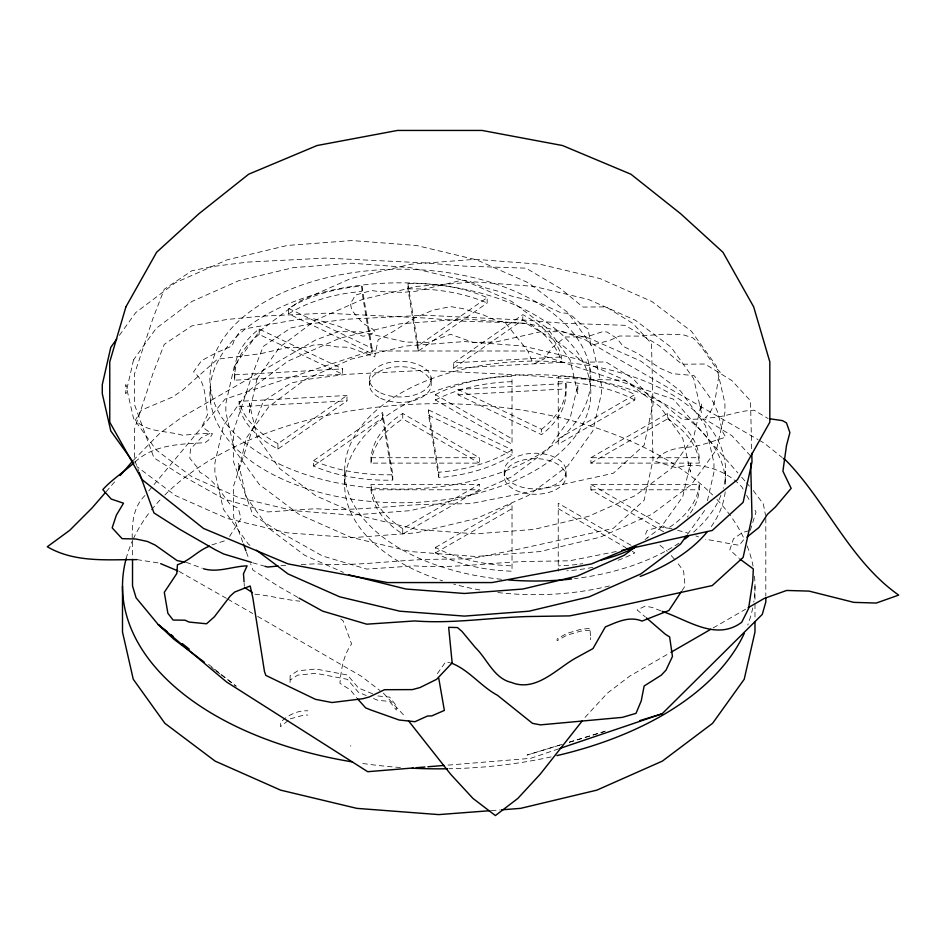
<?xml version="1.0" encoding="UTF-8"?>
<svg xmlns="http://www.w3.org/2000/svg" width="946" height="946" viewBox="0 0 946 946"><rect width="100%" height="100%" fill="white"/><g stroke="black" fill="none" stroke-linecap="round" stroke-linejoin="round"><path stroke-width="0.71" stroke-dasharray="4.73 3.55" d="M707.431 500.718L713.97 472.042L713.97 462.996L705.468 425.712L680.541 390.97L640.88 361.124L589.204 338.23L529.015 323.839L464.439 318.932L399.851 323.839L339.661 338.23L287.986 361.124L248.325 390.97L223.398 425.712L214.896 462.996L214.896 472.042L223.398 509.326L248.325 544.08L251.825 546.705M750.249 530.422L756.031 512.058L753.406 507.281M229.582 536.465L241.017 518.455L238.25 508.203L230.185 504.514C221.246 492.842 213.441 479.22 199.913 472.338L197.418 467.584L189.779 458.242L190.453 449.066L201.179 437.785L210.627 433.02L204.986 428.94L202.598 425.168L207.73 414.253C204.726 399.638 206.748 382.16 193.575 371.861L201.593 360.603L216.669 352.574L232.16 345.964L234.537 339.413L241.064 329.539L297.931 319.417L313.398 318.672L338.23 326.086L362.897 336.232L367.024 335.428L375.314 331.963L372.369 328.841L362.933 323.378L351.735 310.264L350.257 302.602L352.456 300.497L355.247 295.105L371.624 290.505L378.447 291.522L402.783 292.338L416.086 291.191L461.92 280.217L468.767 280.95L483.075 287.217L501.297 292.113L511.431 296.051L540.107 303.122L560.943 312.83L567.044 313.292L572.578 316.307L580.844 323.981L588.128 329.102L590.895 345.491L610.442 340.122L619.547 335.996L638.018 336.114L665.357 334.139L683.083 334.789L692.626 337.71C704.072 347.288 709.807 361.916 720.166 372.133L720.001 372.7C715.188 387.198 718.026 406.969 705.255 417.789C721.964 418.782 737.431 410.387 754.198 410.245L768.069 418.522M682.031 590.647L685.034 586.071L683.627 571.124L676.106 560.99M437.359 673.635L445.672 661.893L449.693 662.697M119.385 335.357L135.716 312.594L175.377 282.748L227.052 259.854L287.241 245.463L351.817 240.556L416.406 245.463L476.595 259.854L528.27 282.748L567.931 312.594L592.858 347.336L601.36 384.62L601.36 393.666L592.858 430.95L567.931 465.692L528.27 495.538L476.595 518.432L416.406 532.823L351.817 537.73L287.241 532.823L227.052 518.432L175.377 495.538L136.886 466.579M687.423 534.49L705.468 509.326M743.58 539.811L739.37 545.286C727.841 543.619 716.607 540.816 705.373 539.326M144.986 495.491C128.183 512.034 132.972 536.749 132.523 557.939M148.747 490.962L225.113 399.094L370.525 351.001L527.809 351.001L531.179 351.746L673.221 399.094L737.868 472.905M106.118 491.719L116.382 479.859M133.185 460.454L159.33 433.729L181.727 417.328L316.165 339.709L338.573 331.608L360.97 331.869L405.787 342.085L428.195 342.369L450.592 334.293L473 342.369L495.408 342.085L540.213 331.869L562.622 331.608L585.03 339.709L758.042 439.606M585.03 717.375L607.427 693.111L629.835 676.035L669.673 653.036M135.089 461.967C153.855 444.384 180.816 444.052 205.081 442.704L208.628 440.056L212.519 433.682L203.473 433.434L182.472 435.243C167.17 430.572 146.807 432.795 135.396 420.071L141.356 410.138L172.432 397.084L182.436 390.355L217.45 359.208L260.729 353.686L287.466 347.513L307.237 347.513L313.031 345.124L322.468 344.557L336.551 346.886L348.956 347.3L374.711 356.867L378.152 339.709L392.484 331.975L413.698 318.388L432.748 310.241L450.592 306.622L462.499 308.538L483.418 314.912L497.513 321.191L504.384 321.593L527.655 350.682L531.794 360.532L534.372 363.642L544.139 358.901L552.216 347.549L565.33 336.989L586.922 336.788L602.531 331.715L606.954 331.963L617.005 338.455L623.142 346.354L637.545 353.343L660.343 368.349L672.547 373.682L693.832 375.538L694.683 376.272L713.509 402.511L718.026 413.047L722.496 431.506L725.665 437.229C711.534 441.404 698.491 447.304 683.485 447.423C672.63 448.747 661.692 451.715 655.223 461.281L676.272 467.75C698.479 460.808 726.516 469.843 741.995 487.107L743.923 490.584M288.104 720.58L280.477 726.67L280.477 722.342C287.608 715.235 297.6 710.21 307.793 710.813M645.089 539.575L660.154 528.235L682.728 496.768L690.426 462.996L690.426 472.042L682.728 438.27L660.154 406.804L624.23 379.784L577.427 359.042L522.925 346.011L464.439 341.565L405.94 346.011L351.439 359.042L304.636 379.784L268.711 406.804L246.137 438.27L238.439 472.042L238.439 462.996L246.137 496.768L268.711 528.235L304.636 555.267L343.41 572.436M277.923 449.054L277.923 443.662L346.993 395.463L346.993 400.856L277.923 449.054A122.673 70.832 0 0 1 239.125 406.733L239.125 401.352L346.993 395.463M418.097 351.226L418.097 345.834L487.166 297.635L487.166 303.027L418.097 351.226L407.903 288.944L407.903 283.552A122.673 70.832 0 0 1 487.166 297.635M313.528 460.667L382.598 412.468L392.791 474.738L392.791 480.13A122.673 70.832 0 0 1 313.528 466.059L313.528 460.667A122.673 70.832 0 0 0 392.791 474.738M453.702 362.838L522.771 314.64A122.673 70.832 0 0 1 561.569 356.949L561.569 362.342L453.702 368.231L453.702 362.838L561.569 356.949M313.528 466.059L382.598 417.86L382.598 412.468M453.702 368.231L522.771 320.032L522.771 314.64M402.736 534.017L402.736 528.625L479.35 484.399L479.35 489.792L402.736 534.017A122.673 70.832 0 0 1 370.998 489.792L370.998 484.399L479.35 484.399M558.235 438.849L634.849 394.624L634.849 400.016L558.235 444.242L558.235 376.295A122.673 70.832 0 0 1 634.849 394.624M435.408 547.498L512.023 503.26L512.023 571.207A122.673 70.832 0 0 1 435.408 552.89L435.408 547.498A122.673 70.832 0 0 0 512.023 565.814M590.907 457.722L667.521 413.485A122.673 70.832 0 0 1 699.26 457.722L699.26 463.114L590.907 463.114L590.907 457.722L699.26 457.722M435.408 552.89L512.023 508.652M590.907 463.114L667.521 418.877L667.521 413.485M713.237 627.884L745.602 609.2M211.939 544.884L225.999 540.414M558.613 748.865L530.635 758.337L446.961 765.196M562.255 744.301L527.099 755.038L562.231 744.407M569.291 742.149L607.249 730.56M569.267 742.279L604.399 731.648M290.292 718.842L304.789 714.833L307.793 715.129M748.972 530.765L742.563 532.48L733.505 538.712L729.827 549.886L739.228 558.377M616.284 551.518L569.587 560.801L527.584 561.451C489.851 562.539 452.566 568.747 414.738 565.85L366.729 569.09L322.633 556.035L278.538 531.274L252.925 514.979L233.697 462.31L233.331 431.553L252.026 375.373L263.26 346.39L290.836 327.943L310.525 323.828L346.697 319.24L424.837 315.255L523.812 320.055L563.26 323.272L624.999 325.306L659.327 345.621L681.948 364.222L704.995 364.021L731.968 380.659L750.497 400.797L751.715 450.391M350.316 745.968L350.907 745.897M590.044 630.178L580.667 631.124L566.713 635.286L557.123 640.667L557.123 638.869L566.713 633.489L580.667 629.327L590.044 628.38L590.541 639.449L590.541 637.651M280.95 565.755L286.78 565.318M491.352 810.592L500.127 809.93M234.774 374.793L342.641 368.905L342.641 374.285L234.774 380.174L234.774 374.793A122.673 70.832 0 0 1 259.157 329.031L342.641 368.905M458.053 389.397L565.921 383.508L565.921 388.901A122.673 70.832 0 0 1 541.538 434.663L458.053 394.789L458.053 389.397L541.538 429.271L541.538 434.663M239.125 406.733L346.993 400.856M458.053 394.789L565.921 388.901M301.266 564.561L315.751 563.792C353.579 566.689 390.852 560.481 428.585 559.393L470.6 558.743L517.285 549.46L613.256 528.4L644.131 500.257L653.012 459.886L651.498 398.727L632.98 378.589L606.008 361.963L582.961 362.164L560.339 343.564L526 323.248L464.261 321.214L424.813 317.998L325.85 313.185L260.954 316.212L226.804 319.476L191.837 325.885L164.273 344.332L153.027 373.315L134.344 429.496L134.699 460.253L138.695 471.073M370.998 457.722L479.35 457.722L479.35 463.114L370.998 463.114L370.998 457.722A122.673 70.832 0 0 1 402.736 413.485L479.35 457.722M663.69 531.806L590.907 489.792L590.907 484.399L699.26 484.399L699.26 489.792A122.673 70.832 0 0 1 687.352 517.001M370.998 489.792L479.35 489.792M590.907 489.792L699.26 489.792M377.856 695.972L389.657 697.131L396.315 705.669L396.315 709.997L389.657 701.459L377.856 700.3L371.388 697.64M254.864 594.206C270.308 595.602 284.462 599.717 299.764 601.159M136.922 559.618L159.33 563.083M671.956 528.767L659.953 526.816L647.099 530.422L645.598 534.029L647.371 537.86M265.187 566.358L252.594 562.752M677.655 530.316L687.636 533.024M695.818 535.933L698.55 536.902M186.232 562.338L202.16 568.239M660.864 610.844L651.77 607.32L644.971 606.232L637.143 609.945L645.326 616.946M372.677 693.844L358.439 687.99L347.442 674.995L315.881 669.011L297.659 670.832L290.138 675.751L290.044 682.846L290.138 680.068L297.659 675.148L315.881 673.339L347.442 679.323L358.439 692.306L366.208 695.499M179.101 571.431L226.543 598.416M288.613 308.467L372.097 348.341L372.097 353.733L288.613 313.859L288.613 308.467A122.673 70.832 0 0 1 361.904 286.07L372.097 348.341M428.597 409.961L512.082 449.835L512.082 455.215A122.673 70.832 0 0 1 438.79 477.624L428.597 415.341L428.597 409.961L438.79 472.231L438.79 477.624M259.157 329.031L259.157 334.423L342.641 374.285M428.597 415.341L512.082 455.215M297.73 597.352L278.538 586.366L252.925 570.071L250.643 563.781M759.295 440.316L764.273 443.189L782.188 457.521M435.408 394.624A122.673 70.832 0 0 1 512.023 376.295L512.023 444.242L435.408 400.016L435.408 394.624L512.023 438.849M590.907 484.399L667.521 528.625A122.673 70.832 0 0 0 699.26 484.399M631.017 545.286L558.235 503.26L558.235 571.207M402.736 413.485L402.736 418.877L479.35 463.114M558.235 508.652L625.909 547.722M632.295 551.412L634.849 552.89A122.673 70.832 0 0 1 616.189 560.943M227.785 599.137L252.677 613.516M257.655 616.39L360.97 676.035L380.02 690.556M211.478 667.58L215.014 670.253M216.196 671.14L219.732 673.812M220.915 674.699L236.24 686.252L206.441 662.697M659.953 545.251L667.368 551.317M340.749 618.932L343.268 621.037L351.569 643.93C343.221 655.661 341.175 669.449 339.921 683.296L350.245 689.811L356.571 697.651M750.497 455.889L731.968 435.751L704.995 419.113L681.948 419.315L659.327 400.714L624.999 380.398L563.26 378.365L523.812 375.148L424.837 370.347L346.697 374.332L310.525 378.92L290.836 383.047L263.26 401.482L252.026 430.465L233.331 486.646L233.697 517.403L243.004 542.838M383.378 693.111L405.787 717.375M671.211 555.562L675.137 559.902M741.723 477.304L745.59 481.715M746.548 482.815L749.445 486.126M753.3 490.525L763.339 504.017L765.539 515.428M746.642 495.349L749.362 500.127M246.386 552.121L248.81 558.755M407.903 283.552L418.097 345.834M361.904 286.07L361.904 291.463L372.097 353.733M382.598 417.86L392.791 480.13M244.151 583.28L244.34 586M765.811 518.325L765.811 596.122M754.979 586.26L754.979 602.496M754.979 603.974L754.979 618.731M725.606 471.061L725.606 484.707A190.477 109.973 0 0 0 567.186 376.307A190.477 109.973 0 0 0 355.448 448.203A190.477 109.973 0 0 0 442.574 580.82M589.973 368.798L589.973 382.444M566.004 471.061A30.875 17.82 0 0 1 519.697 486.492A30.875 17.82 0 0 1 519.697 455.617A30.875 17.82 0 0 1 566.004 471.061L566.004 476.453A30.875 17.82 0 0 1 519.697 491.885A30.875 17.82 0 0 1 519.697 461.009A30.875 17.82 0 0 1 566.004 476.453M504.253 471.061L504.253 476.453M431.08 377.478L431.08 382.858M369.614 380.824L369.614 386.216M344.651 471.061L344.651 484.707M210.721 389.504L210.721 403.138M754.494 576.173A316.236 182.578 0 0 1 753.785 602.129M752.744 607.923A316.236 182.578 0 0 1 747.73 625.117M551.163 756.906A316.236 182.578 0 0 1 449.007 768.743M400.406 767.49A316.236 182.578 0 0 1 359.716 763.044M126.09 558.826A316.236 182.578 0 0 1 132.641 540.391M133.268 539.007A316.236 182.578 0 0 1 150.591 511.029M151.526 509.847A316.236 182.578 0 0 1 161.6 498.317M164.864 494.971A316.236 182.578 0 0 1 712.61 494.971M716.938 499.441A316.236 182.578 0 0 1 744.206 539.007M747.186 545.984A316.236 182.578 0 0 1 753.028 566.039M667.521 418.877A122.673 70.832 0 0 1 699.26 463.114M558.235 381.687A122.673 70.832 0 0 1 634.849 400.016M402.736 528.625A122.673 70.832 0 0 1 370.998 484.399M370.998 463.114A122.673 70.832 0 0 1 402.736 418.877M435.408 400.016A122.673 70.832 0 0 1 512.023 381.687M582.748 563.686A122.673 70.832 0 0 1 579.839 564.1M576.977 564.455A122.673 70.832 0 0 1 558.235 565.814M592.882 567.316A122.673 70.832 0 0 1 566.926 570.781M725.192 491.861A190.477 109.973 0 0 1 709.819 528.518M609.461 585.952A190.477 109.973 0 0 1 497.194 592.468M479.882 589.937A190.477 109.973 0 0 1 453.654 584.096M501.534 579.307A190.477 109.973 0 0 1 347.419 452.389A190.477 109.973 0 0 1 566.216 362.566A190.477 109.973 0 0 1 723.252 488.278M720.887 495.361A190.477 109.973 0 0 1 691.916 533.509M678.932 543.17A190.477 109.973 0 0 1 574.494 578.656M522.771 320.032A122.673 70.832 0 0 1 561.569 362.342M407.903 288.944A122.673 70.832 0 0 1 487.166 303.027M277.923 443.662A122.673 70.832 0 0 1 239.125 401.352M512.082 449.835A122.673 70.832 0 0 1 438.79 472.231M234.774 380.174A122.673 70.832 0 0 1 259.157 334.423M288.613 313.859A122.673 70.832 0 0 1 361.904 291.463M565.921 383.508A122.673 70.832 0 0 1 541.538 429.271M649.89 418.629L644.131 445.164L613.256 473.307L517.285 494.368L470.6 503.65L428.585 504.301C390.852 505.389 353.579 511.597 315.751 508.7L267.742 511.94L223.646 498.885L179.539 474.123L153.938 457.829L134.699 405.16L134.344 374.403L153.027 318.211L164.273 289.24L191.837 270.793L211.537 266.677L247.71 262.089L325.85 258.092L424.813 262.905L464.261 266.122L526 268.156L560.339 288.459L582.961 307.072L606.008 306.871L632.98 323.497L651.498 343.635L653.012 404.793L649.89 418.629M133.528 359.894L125.83 393.666L125.83 384.62L133.528 418.392L156.102 449.858L192.026 476.879L238.83 497.62L293.331 510.651L351.817 515.097L410.316 510.651L464.817 497.62L511.62 476.879L547.545 449.858L570.119 418.392L577.817 384.62L577.817 393.666L570.119 359.894L547.545 328.428L511.62 301.407L464.817 280.666L410.316 267.635L351.817 263.189L293.331 267.635L238.83 280.666L192.026 301.407L156.102 328.428L133.528 359.894M234.36 366.102L225.858 403.386L225.858 412.421L234.36 449.717L259.287 484.458L298.948 514.293L350.623 537.198L410.812 551.589L475.4 556.496L539.989 551.589L600.166 537.198L651.853 514.293L691.502 484.458L716.429 449.717L724.932 412.421L724.932 403.386L716.429 366.102L691.502 331.348L651.853 301.514L600.166 278.621L539.989 264.23L475.4 259.31L410.812 264.23L350.623 278.621L298.948 301.514L259.287 331.348L234.36 366.102M257.099 378.66L249.401 412.421L249.401 403.386L257.099 437.158L279.685 468.625L315.597 495.645L362.401 516.386L416.902 529.417L475.4 533.863L533.887 529.417L588.388 516.386L635.204 495.645L671.116 468.625L693.69 437.158L701.388 403.386L701.388 412.421L693.69 378.66L671.116 347.182L635.204 320.162L588.388 299.433L533.887 286.39L475.4 281.943L416.902 286.39L362.401 299.433L315.597 320.162L279.685 347.182L257.099 378.66M380.67 392.886A30.875 17.82 0 0 0 430.785 382.125A30.875 17.82 0 0 0 389.586 362.448A30.875 17.82 0 0 0 380.67 392.886M380.67 398.278A30.875 17.82 0 0 0 430.785 387.517A30.875 17.82 0 0 0 389.586 367.828A30.875 17.82 0 0 0 380.67 398.278M278.94 477.529A190.477 109.973 0 0 0 588.152 411.132A190.477 109.973 0 0 0 333.95 289.724A190.477 109.973 0 0 0 278.94 477.529M278.94 463.883A190.477 109.973 0 0 0 588.152 397.486A190.477 109.973 0 0 0 333.95 276.078A190.477 109.973 0 0 0 278.94 463.883"/><path stroke-width="1.42" d="M681.238 591.818L668.881 610.525L642.038 621.084C629.256 615.74 616.993 622.137 605.357 626.891L592.965 648.589L574.707 658.605C555.893 669.567 535.471 692.224 511.431 682.444C493.989 678.507 487.261 659.055 475.4 647.596L461.92 631.349L457.509 627.576L448.664 627.304L452.153 662.898L436.544 679.382L420.048 687.529L412.409 689.61L384.514 689.705L369.366 696.942L362.897 698.704L332.011 702.535L315.491 699.342L265.861 675.409L264.502 671.66L252.819 597.754L250.182 586L234.679 592.042L230.304 595.968L214.375 616.816L206.524 623.781L189.105 622.078L185.002 620.198L173.106 620.044L167.88 613.304L164.297 592.326L176.796 573.548L177.458 564.727C189.626 560.812 197.679 550.667 209.492 546.149M116.807 338.952L110.788 347.336L102.286 384.62L102.286 393.666L110.788 430.95L133.138 462.097M686.56 535.684L680.541 544.08L640.88 573.915L589.204 596.808L529.015 611.199L464.439 616.106L399.851 611.199L339.661 596.808L287.986 573.915L256.484 550.217M582.334 720.781L540.213 774.183L517.805 798.459L495.408 815.558L473 798.459L450.592 774.183L408.471 720.781M105.183 492.807L92.105 507.907L69.708 530.328L47.3 546.753C74.592 562.752 106.65 559.547 136.922 559.618M120.118 475.542L132.251 461.53M560.008 748.392L662.094 713.804L762.263 614.415L765.811 601.987L765.811 597.588M133.977 462.866C123.831 472.089 111.876 479.527 102.818 489.602L111.167 499.039L123.512 503.201L116.334 515.239L112.16 527.88L122.093 538.664L135.917 538.995L147.422 541.467L155.215 545.097L177.032 560.54L184.967 562.231M746.879 537.162L758.976 527.442L767.395 514.364L775.306 507.091L791.152 488.361L782.91 471.191L786.493 445.531L789.898 432.606L786.493 422.897L782.425 420.615L769.5 418.735M635.818 546.54L624.23 555.267L577.427 575.996L522.925 589.027L464.439 593.473L405.94 589.027L348.767 574.813M670.915 652.314L710.742 629.327M748.085 607.758L764.273 598.416L786.67 590.458L809.078 591.108L853.895 602.377L876.292 603.04L898.7 595.105C850.099 560.919 827.135 503.177 786.67 461.104L783.312 458.42M639.591 720.675L662.094 713.804M621.948 550.3L712.255 530.458L743.13 502.326L751.999 461.944L751.786 453.276M278.018 566.039L267.742 567.032L265.187 566.358M413.201 767.963L367.687 771.7L226.567 681.983L158.301 624.656L136.07 597.789L132.523 585.941L132.523 559.405M416.134 767.726L424.943 767.005M427.876 766.768L444.029 765.444M489.898 810.71L438.743 814.601L356.89 808.369L280.619 790.135L215.12 761.116L164.864 723.3L133.268 679.275L122.495 632.011L122.495 586.26M501.581 809.823L520.584 808.369L596.855 790.135L662.354 761.116L712.61 723.3L744.206 679.275L754.979 632.011L754.979 621.688M451.029 662.969C468.743 669.626 480.864 686.418 497.513 695.31L532.515 723.359L540.473 724.873L622.385 717.364L636.019 713.331L641.246 700.868L644.143 686.004L661.313 675.137L666.019 670.111L672.452 656.477L669.638 636.93L665.322 634.222L646.437 617.904M251.376 562.338L223.646 553.978L215.262 549.756L179.539 529.216L153.938 512.921L139.18 472.409M203.485 568.735C217.793 573.016 232.61 566.276 247.107 565.85L243.477 573.749L244.056 581.92M662.165 611.353C687.612 619.855 716.004 641.471 741.688 622.302L748.57 608.597L752.78 580.927L753.312 568.936L740.068 559.181M160.643 563.639L177.777 570.876M299.007 598.085L322.633 611.128L366.729 624.183L414.738 620.943C452.566 623.852 489.851 617.632 527.584 616.544L569.587 615.893L616.284 606.623L712.255 585.55L743.13 557.419L751.999 517.036L750.675 463.185M627.186 548.455L629.74 549.933M244.435 587.36L252.452 592.634M204.407 662.259L173.757 639.141L158.301 624.656L167.466 631.904M170.907 634.612L173.201 636.433M182.365 643.67L189.247 649.11M357.482 698.763L365.664 707.892L371.009 710.032L399.117 720.012L414.951 721.703L427.497 716.027L431.825 715.886L444.36 710.422L438.755 678.258M243.489 544.163L245.913 550.797M744.206 633.513A316.236 182.578 0 0 1 556.898 755.618M447.541 768.767A316.236 182.578 0 0 1 412.231 768.199M352.491 761.92A316.236 182.578 0 0 1 126.09 558.826M634.849 547.498A122.673 70.832 0 0 1 601.408 559.985M707.123 531.959A190.477 109.973 0 0 1 640.217 576.421M688.558 536.216A190.477 109.973 0 0 1 685.058 538.877M571.62 578.987A190.477 109.973 0 0 1 508.806 579.969M125.913 306.847L109.76 361.857L109.76 422.212L142.066 479.61L203.52 528.447L288.092 563.922L387.517 582.57L492.062 582.57L591.487 563.922L676.071 528.447L737.513 479.61L769.819 422.212L769.819 361.857L753.666 306.847L722.945 252.251L680.659 213.737L630.947 174.23L562.515 145.53L482.082 130.442L397.497 130.442L317.064 145.53L248.644 174.23L198.932 213.737L156.634 252.251L125.913 306.847"/></g></svg>
